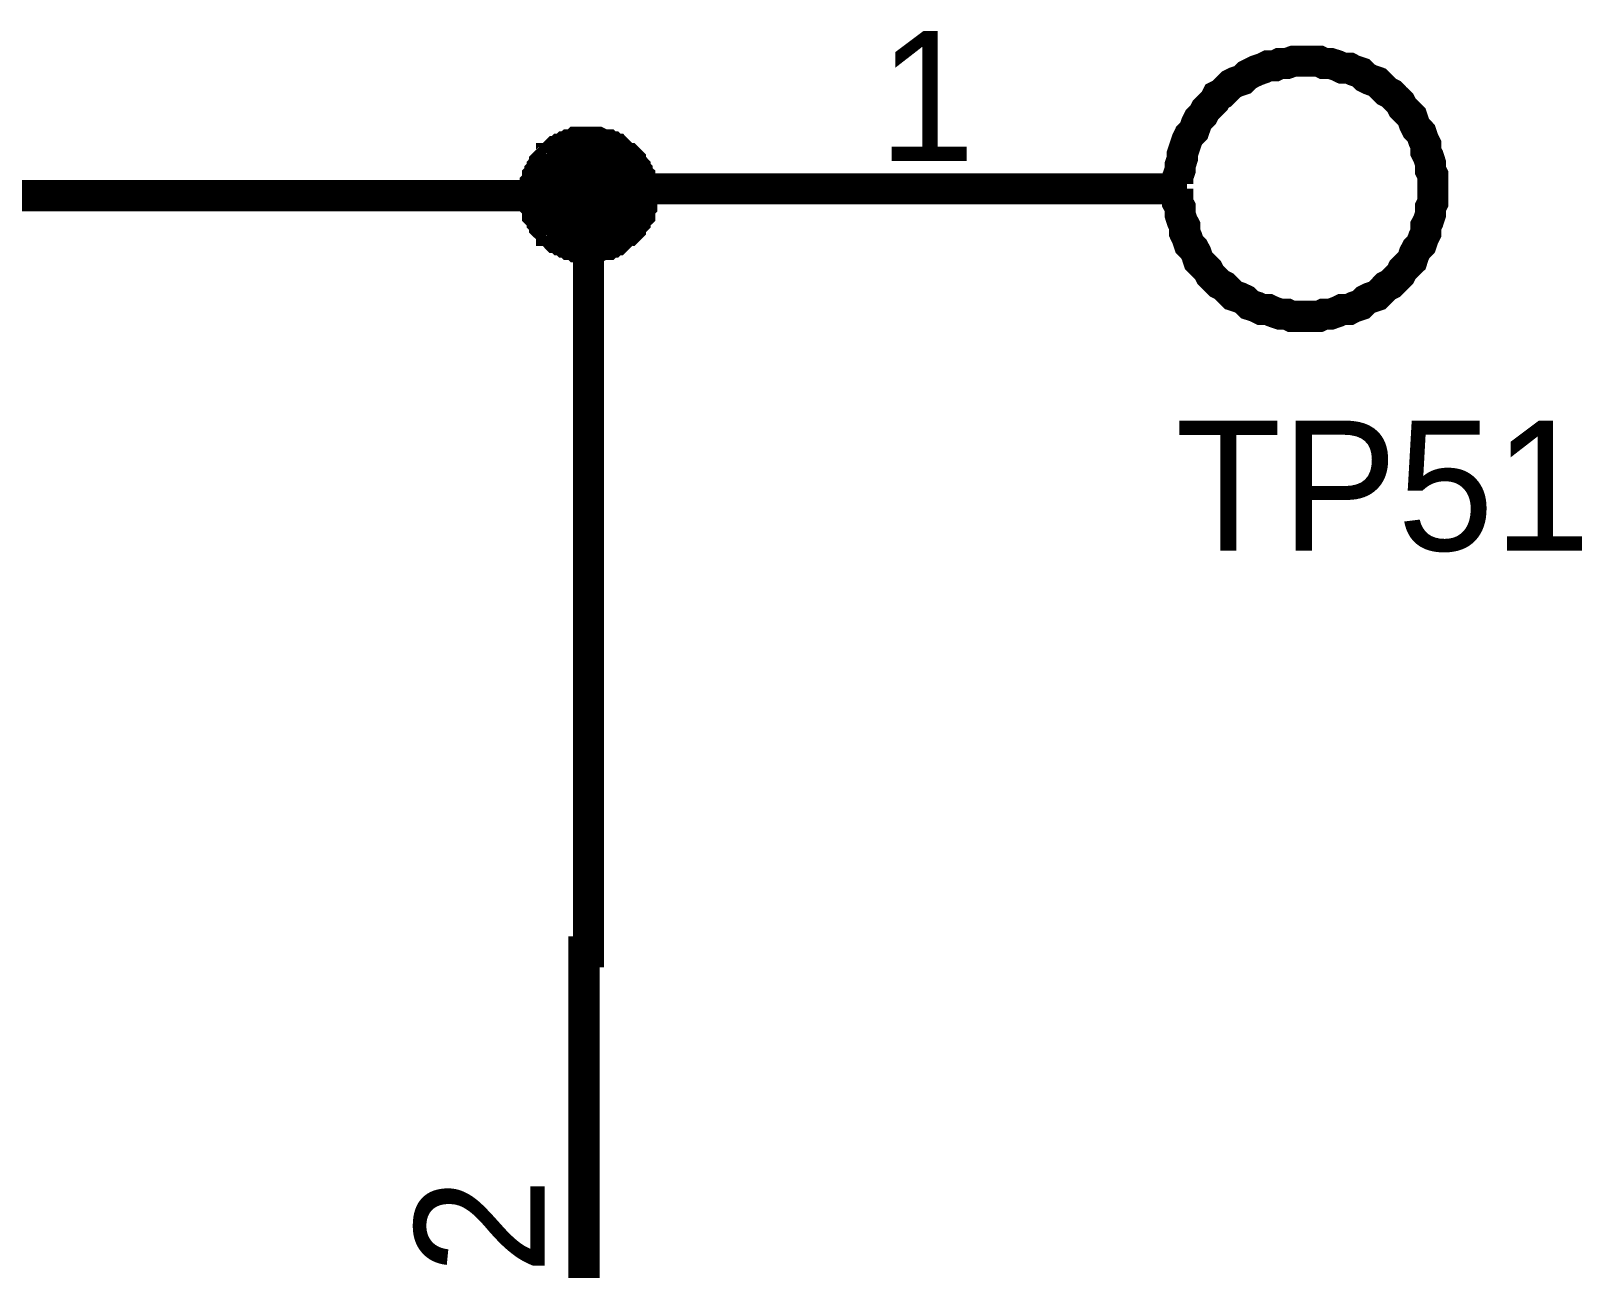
# Model space of a CAD drawing. Header units: millimetres. Extents: x 0 to 800, y 0 to 567.
# Drawn here: x 199.86 to 214.84, y 134.09 to 146.04 of the extents above; entities that cross this region are included whole.
import ezdxf

# ---------------------------------------------------------------- set-up
doc = ezdxf.new("R2010")
doc.units = ezdxf.units.MM
doc.layers.add('Sheet', color=255, linetype='Continuous')

msp = doc.modelspace()

# ---------------------------------------------------------------- linework, layer by layer
at = {"layer": 'Sheet'}
for points, const_width in [([(212.165, 145.749), (212.098, 145.749), (212.053, 145.749), (211.986, 145.726), (211.919, 145.726), (211.874, 145.704), (211.807, 145.704), (211.762, 145.682), (211.695, 145.659), (211.65, 145.637), (211.605, 145.614), (211.561, 145.57), (211.493, 145.547), (211.449, 145.525), (211.404, 145.48), (211.359, 145.435), (211.314, 145.413), (211.292, 145.368), (211.247, 145.323), (211.202, 145.278), (211.18, 145.234), (211.135, 145.189), (211.113, 145.144), (211.09, 145.077), (211.045, 145.032), (211.023, 144.987), (211.001, 144.92), (210.978, 144.853), (210.978, 144.808), (210.956, 144.741), (210.956, 144.696), (210.933, 144.629), (210.933, 144.562)], 0.3), ([(213.397, 144.517), (213.397, 144.584), (213.397, 144.651), (213.375, 144.696), (213.375, 144.763), (213.353, 144.83), (213.33, 144.875), (213.33, 144.942), (213.308, 144.987), (213.285, 145.054), (213.241, 145.099), (213.218, 145.144), (213.196, 145.211), (213.151, 145.256), (213.106, 145.301), (213.084, 145.346), (213.039, 145.39), (212.994, 145.435), (212.949, 145.458), (212.905, 145.502), (212.86, 145.547), (212.793, 145.57), (212.748, 145.592), (212.703, 145.637), (212.636, 145.659), (212.591, 145.682), (212.524, 145.682), (212.479, 145.704), (212.412, 145.726), (212.345, 145.726), (212.3, 145.749), (212.233, 145.749), (212.165, 145.749)], 0.3), ([(204.729, 144.45), (204.729, 144.472), (204.729, 144.494), (204.729, 144.539), (204.729, 144.562), (204.751, 144.584), (204.751, 144.606), (204.751, 144.629), (204.774, 144.651), (204.774, 144.674), (204.796, 144.696), (204.796, 144.718), (204.818, 144.741), (204.818, 144.763), (204.841, 144.786), (204.863, 144.808), (204.886, 144.808), (204.886, 144.83), (204.908, 144.853), (204.93, 144.875), (204.953, 144.875), (204.975, 144.898), (204.998, 144.898), (205.02, 144.92), (205.042, 144.92), (205.065, 144.942), (205.087, 144.942), (205.11, 144.942), (205.132, 144.965), (205.154, 144.965), (205.199, 144.965), (205.222, 144.965), (205.244, 144.965)], 0.3), ([(204.729, 144.45), (204.729, 144.472), (204.729, 144.494), (204.729, 144.539), (204.729, 144.562), (204.751, 144.584), (204.751, 144.606), (204.751, 144.629), (204.774, 144.651), (204.774, 144.674), (204.796, 144.696), (204.796, 144.718), (204.818, 144.741), (204.818, 144.763), (204.841, 144.786), (204.863, 144.808), (204.886, 144.808), (204.886, 144.83), (204.908, 144.853), (204.93, 144.875), (204.953, 144.875), (204.975, 144.898), (204.998, 144.898), (205.02, 144.92), (205.042, 144.92), (205.065, 144.942), (205.087, 144.942), (205.11, 144.942), (205.132, 144.965), (205.154, 144.965), (205.199, 144.965), (205.222, 144.965), (205.244, 144.965)], 0.3), ([(204.729, 144.45), (204.729, 144.472), (204.729, 144.494), (204.729, 144.539), (204.729, 144.562), (204.751, 144.584), (204.751, 144.606), (204.751, 144.629), (204.774, 144.651), (204.774, 144.674), (204.796, 144.696), (204.796, 144.718), (204.818, 144.741), (204.818, 144.763), (204.841, 144.786), (204.863, 144.808), (204.886, 144.808), (204.886, 144.83), (204.908, 144.853), (204.93, 144.875), (204.953, 144.875), (204.975, 144.898), (204.998, 144.898), (205.02, 144.92), (205.042, 144.92), (205.065, 144.942), (205.087, 144.942), (205.11, 144.942), (205.132, 144.965), (205.154, 144.965), (205.199, 144.965), (205.222, 144.965), (205.244, 144.965)], 0.3), ([(204.729, 144.45), (204.729, 144.472), (204.729, 144.494), (204.729, 144.539), (204.729, 144.562), (204.751, 144.584), (204.751, 144.606), (204.751, 144.629), (204.774, 144.651), (204.774, 144.674), (204.796, 144.696), (204.796, 144.718), (204.818, 144.741), (204.818, 144.763), (204.841, 144.786), (204.863, 144.808), (204.886, 144.808), (204.886, 144.83), (204.908, 144.853), (204.93, 144.875), (204.953, 144.875), (204.975, 144.898), (204.998, 144.898), (205.02, 144.92), (205.042, 144.92), (205.065, 144.942), (205.087, 144.942), (205.11, 144.942), (205.132, 144.965), (205.154, 144.965), (205.199, 144.965), (205.222, 144.965), (205.244, 144.965)], 0.3), ([(204.729, 144.45), (204.729, 144.472), (204.729, 144.494), (204.729, 144.539), (204.729, 144.562), (204.751, 144.584), (204.751, 144.606), (204.751, 144.629), (204.774, 144.651), (204.774, 144.674), (204.796, 144.696), (204.796, 144.718), (204.818, 144.741), (204.818, 144.763), (204.841, 144.786), (204.863, 144.808), (204.886, 144.808), (204.886, 144.83), (204.908, 144.853), (204.93, 144.875), (204.953, 144.875), (204.975, 144.898), (204.998, 144.898), (205.02, 144.92), (205.042, 144.92), (205.065, 144.942), (205.087, 144.942), (205.11, 144.942), (205.132, 144.965), (205.154, 144.965), (205.199, 144.965), (205.222, 144.965), (205.244, 144.965)], 0.0991), ([(204.729, 144.45), (204.729, 144.472), (204.729, 144.494), (204.729, 144.539), (204.729, 144.562), (204.751, 144.584), (204.751, 144.606), (204.751, 144.629), (204.774, 144.651), (204.774, 144.674), (204.796, 144.696), (204.796, 144.718), (204.818, 144.741), (204.818, 144.763), (204.841, 144.786), (204.863, 144.808), (204.886, 144.808), (204.886, 144.83), (204.908, 144.853), (204.93, 144.875), (204.953, 144.875), (204.975, 144.898), (204.998, 144.898), (205.02, 144.92), (205.042, 144.92), (205.065, 144.942), (205.087, 144.942), (205.11, 144.942), (205.132, 144.965), (205.154, 144.965), (205.199, 144.965), (205.222, 144.965), (205.244, 144.965)], 0.0991), ([(204.729, 144.45), (204.729, 144.472), (204.729, 144.494), (204.729, 144.539), (204.729, 144.562), (204.751, 144.584), (204.751, 144.606), (204.751, 144.629), (204.774, 144.651), (204.774, 144.674), (204.796, 144.696), (204.796, 144.718), (204.818, 144.741), (204.818, 144.763), (204.841, 144.786), (204.863, 144.808), (204.886, 144.808), (204.886, 144.83), (204.908, 144.853), (204.93, 144.875), (204.953, 144.875), (204.975, 144.898), (204.998, 144.898), (205.02, 144.92), (205.042, 144.92), (205.065, 144.942), (205.087, 144.942), (205.11, 144.942), (205.132, 144.965), (205.154, 144.965), (205.199, 144.965), (205.222, 144.965), (205.244, 144.965)], 0.0991), ([(204.729, 144.45), (204.729, 144.472), (204.729, 144.494), (204.729, 144.539), (204.729, 144.562), (204.751, 144.584), (204.751, 144.606), (204.751, 144.629), (204.774, 144.651), (204.774, 144.674), (204.796, 144.696), (204.796, 144.718), (204.818, 144.741), (204.818, 144.763), (204.841, 144.786), (204.863, 144.808), (204.886, 144.808), (204.886, 144.83), (204.908, 144.853), (204.93, 144.875), (204.953, 144.875), (204.975, 144.898), (204.998, 144.898), (205.02, 144.92), (205.042, 144.92), (205.065, 144.942), (205.087, 144.942), (205.11, 144.942), (205.132, 144.965), (205.154, 144.965), (205.199, 144.965), (205.222, 144.965), (205.244, 144.965)], 0.0991), ([(205.244, 144.965), (205.244, 144.965)], 0.3), ([(205.244, 144.965), (205.266, 144.965), (205.289, 144.965), (205.311, 144.965), (205.334, 144.965), (205.378, 144.942), (205.401, 144.942), (205.423, 144.942), (205.446, 144.92), (205.468, 144.92), (205.49, 144.898), (205.513, 144.898), (205.535, 144.875), (205.535, 144.875), (205.558, 144.853), (205.58, 144.83), (205.602, 144.808), (205.625, 144.808), (205.647, 144.786), (205.647, 144.763), (205.67, 144.741), (205.692, 144.718), (205.692, 144.696), (205.714, 144.674), (205.714, 144.651), (205.737, 144.629), (205.737, 144.606), (205.737, 144.584), (205.759, 144.562), (205.759, 144.539), (205.759, 144.494), (205.759, 144.472), (205.759, 144.45)], 0.3), ([(205.244, 144.965), (205.244, 144.965)], 0.3), ([(205.244, 144.965), (205.266, 144.965), (205.289, 144.965), (205.311, 144.965), (205.334, 144.965), (205.378, 144.942), (205.401, 144.942), (205.423, 144.942), (205.446, 144.92), (205.468, 144.92), (205.49, 144.898), (205.513, 144.898), (205.535, 144.875), (205.535, 144.875), (205.558, 144.853), (205.58, 144.83), (205.602, 144.808), (205.625, 144.808), (205.647, 144.786), (205.647, 144.763), (205.67, 144.741), (205.692, 144.718), (205.692, 144.696), (205.714, 144.674), (205.714, 144.651), (205.737, 144.629), (205.737, 144.606), (205.737, 144.584), (205.759, 144.562), (205.759, 144.539), (205.759, 144.494), (205.759, 144.472), (205.759, 144.45)], 0.3), ([(205.244, 144.965), (205.244, 144.965)], 0.3), ([(205.244, 144.965), (205.266, 144.965), (205.289, 144.965), (205.311, 144.965), (205.334, 144.965), (205.378, 144.942), (205.401, 144.942), (205.423, 144.942), (205.446, 144.92), (205.468, 144.92), (205.49, 144.898), (205.513, 144.898), (205.535, 144.875), (205.535, 144.875), (205.558, 144.853), (205.58, 144.83), (205.602, 144.808), (205.625, 144.808), (205.647, 144.786), (205.647, 144.763), (205.67, 144.741), (205.692, 144.718), (205.692, 144.696), (205.714, 144.674), (205.714, 144.651), (205.737, 144.629), (205.737, 144.606), (205.737, 144.584), (205.759, 144.562), (205.759, 144.539), (205.759, 144.494), (205.759, 144.472), (205.759, 144.45)], 0.3), ([(205.244, 144.965), (205.244, 144.965)], 0.3), ([(205.244, 144.965), (205.266, 144.965), (205.289, 144.965), (205.311, 144.965), (205.334, 144.965), (205.378, 144.942), (205.401, 144.942), (205.423, 144.942), (205.446, 144.92), (205.468, 144.92), (205.49, 144.898), (205.513, 144.898), (205.535, 144.875), (205.535, 144.875), (205.558, 144.853), (205.58, 144.83), (205.602, 144.808), (205.625, 144.808), (205.647, 144.786), (205.647, 144.763), (205.67, 144.741), (205.692, 144.718), (205.692, 144.696), (205.714, 144.674), (205.714, 144.651), (205.737, 144.629), (205.737, 144.606), (205.737, 144.584), (205.759, 144.562), (205.759, 144.539), (205.759, 144.494), (205.759, 144.472), (205.759, 144.45)], 0.3), ([(205.244, 144.965), (205.244, 144.965)], 0.0991), ([(205.244, 144.965), (205.266, 144.965), (205.289, 144.965), (205.311, 144.965), (205.334, 144.965), (205.378, 144.942), (205.401, 144.942), (205.423, 144.942), (205.446, 144.92), (205.468, 144.92), (205.49, 144.898), (205.513, 144.898), (205.535, 144.875), (205.535, 144.875), (205.558, 144.853), (205.58, 144.83), (205.602, 144.808), (205.625, 144.808), (205.647, 144.786), (205.647, 144.763), (205.67, 144.741), (205.692, 144.718), (205.692, 144.696), (205.714, 144.674), (205.714, 144.651), (205.737, 144.629), (205.737, 144.606), (205.737, 144.584), (205.759, 144.562), (205.759, 144.539), (205.759, 144.494), (205.759, 144.472), (205.759, 144.45)], 0.0991), ([(205.244, 144.965), (205.244, 144.965)], 0.0991), ([(205.244, 144.965), (205.266, 144.965), (205.289, 144.965), (205.311, 144.965), (205.334, 144.965), (205.378, 144.942), (205.401, 144.942), (205.423, 144.942), (205.446, 144.92), (205.468, 144.92), (205.49, 144.898), (205.513, 144.898), (205.535, 144.875), (205.535, 144.875), (205.558, 144.853), (205.58, 144.83), (205.602, 144.808), (205.625, 144.808), (205.647, 144.786), (205.647, 144.763), (205.67, 144.741), (205.692, 144.718), (205.692, 144.696), (205.714, 144.674), (205.714, 144.651), (205.737, 144.629), (205.737, 144.606), (205.737, 144.584), (205.759, 144.562), (205.759, 144.539), (205.759, 144.494), (205.759, 144.472), (205.759, 144.45)], 0.0991), ([(205.244, 144.965), (205.244, 144.965)], 0.0991), ([(205.244, 144.965), (205.266, 144.965), (205.289, 144.965), (205.311, 144.965), (205.334, 144.965), (205.378, 144.942), (205.401, 144.942), (205.423, 144.942), (205.446, 144.92), (205.468, 144.92), (205.49, 144.898), (205.513, 144.898), (205.535, 144.875), (205.535, 144.875), (205.558, 144.853), (205.58, 144.83), (205.602, 144.808), (205.625, 144.808), (205.647, 144.786), (205.647, 144.763), (205.67, 144.741), (205.692, 144.718), (205.692, 144.696), (205.714, 144.674), (205.714, 144.651), (205.737, 144.629), (205.737, 144.606), (205.737, 144.584), (205.759, 144.562), (205.759, 144.539), (205.759, 144.494), (205.759, 144.472), (205.759, 144.45)], 0.0991), ([(205.244, 144.965), (205.244, 144.965)], 0.0991), ([(205.244, 144.965), (205.266, 144.965), (205.289, 144.965), (205.311, 144.965), (205.334, 144.965), (205.378, 144.942), (205.401, 144.942), (205.423, 144.942), (205.446, 144.92), (205.468, 144.92), (205.49, 144.898), (205.513, 144.898), (205.535, 144.875), (205.535, 144.875), (205.558, 144.853), (205.58, 144.83), (205.602, 144.808), (205.625, 144.808), (205.647, 144.786), (205.647, 144.763), (205.67, 144.741), (205.692, 144.718), (205.692, 144.696), (205.714, 144.674), (205.714, 144.651), (205.737, 144.629), (205.737, 144.606), (205.737, 144.584), (205.759, 144.562), (205.759, 144.539), (205.759, 144.494), (205.759, 144.472), (205.759, 144.45)], 0.0991), ([(189.251, 144.45), (205.244, 144.45), (205.244, 137.148), (205.199, 137.148), (205.199, 137.103)], 0.3), ([(205.244, 143.957), (205.222, 143.957), (205.199, 143.957), (205.154, 143.957), (205.132, 143.957), (205.11, 143.979), (205.087, 143.979), (205.065, 143.979), (205.042, 144.002), (205.02, 144.002), (204.998, 144.024), (204.975, 144.024), (204.953, 144.046), (204.93, 144.046), (204.908, 144.069), (204.886, 144.091), (204.886, 144.114), (204.863, 144.114), (204.841, 144.136), (204.818, 144.158), (204.818, 144.181), (204.796, 144.203), (204.796, 144.226), (204.774, 144.248), (204.774, 144.248), (204.751, 144.27), (204.751, 144.315), (204.751, 144.338), (204.729, 144.36), (204.729, 144.382), (204.729, 144.405), (204.729, 144.427), (204.729, 144.45)], 0.3), ([(204.729, 144.45), (204.729, 144.45)], 0.3), ([(205.244, 143.957), (205.222, 143.957), (205.199, 143.957), (205.154, 143.957), (205.132, 143.957), (205.11, 143.979), (205.087, 143.979), (205.065, 143.979), (205.042, 144.002), (205.02, 144.002), (204.998, 144.024), (204.975, 144.024), (204.953, 144.046), (204.93, 144.046), (204.908, 144.069), (204.886, 144.091), (204.886, 144.114), (204.863, 144.114), (204.841, 144.136), (204.818, 144.158), (204.818, 144.181), (204.796, 144.203), (204.796, 144.226), (204.774, 144.248), (204.774, 144.248), (204.751, 144.27), (204.751, 144.315), (204.751, 144.338), (204.729, 144.36), (204.729, 144.382), (204.729, 144.405), (204.729, 144.427), (204.729, 144.45)], 0.3), ([(204.729, 144.45), (204.729, 144.45)], 0.3), ([(205.244, 143.957), (205.222, 143.957), (205.199, 143.957), (205.154, 143.957), (205.132, 143.957), (205.11, 143.979), (205.087, 143.979), (205.065, 143.979), (205.042, 144.002), (205.02, 144.002), (204.998, 144.024), (204.975, 144.024), (204.953, 144.046), (204.93, 144.046), (204.908, 144.069), (204.886, 144.091), (204.886, 144.114), (204.863, 144.114), (204.841, 144.136), (204.818, 144.158), (204.818, 144.181), (204.796, 144.203), (204.796, 144.226), (204.774, 144.248), (204.774, 144.248), (204.751, 144.27), (204.751, 144.315), (204.751, 144.338), (204.729, 144.36), (204.729, 144.382), (204.729, 144.405), (204.729, 144.427), (204.729, 144.45)], 0.3), ([(204.729, 144.45), (204.729, 144.45)], 0.3), ([(205.244, 143.957), (205.222, 143.957), (205.199, 143.957), (205.154, 143.957), (205.132, 143.957), (205.11, 143.979), (205.087, 143.979), (205.065, 143.979), (205.042, 144.002), (205.02, 144.002), (204.998, 144.024), (204.975, 144.024), (204.953, 144.046), (204.93, 144.046), (204.908, 144.069), (204.886, 144.091), (204.886, 144.114), (204.863, 144.114), (204.841, 144.136), (204.818, 144.158), (204.818, 144.181), (204.796, 144.203), (204.796, 144.226), (204.774, 144.248), (204.774, 144.248), (204.751, 144.27), (204.751, 144.315), (204.751, 144.338), (204.729, 144.36), (204.729, 144.382), (204.729, 144.405), (204.729, 144.427), (204.729, 144.45)], 0.3), ([(204.729, 144.45), (204.729, 144.45)], 0.3), ([(205.244, 144.45), (205.244, 144.517), (207.529, 144.517)], 0.3), ([(205.759, 144.45), (205.759, 144.427), (205.759, 144.405), (205.759, 144.382), (205.759, 144.36), (205.737, 144.338), (205.737, 144.315), (205.737, 144.27), (205.714, 144.248), (205.714, 144.248), (205.692, 144.226), (205.692, 144.203), (205.67, 144.181), (205.647, 144.158), (205.647, 144.136), (205.625, 144.114), (205.602, 144.114), (205.58, 144.091), (205.558, 144.069), (205.535, 144.046), (205.535, 144.046), (205.513, 144.024), (205.49, 144.024), (205.468, 144.002), (205.446, 144.002), (205.423, 143.979), (205.401, 143.979), (205.378, 143.979), (205.334, 143.957), (205.311, 143.957), (205.289, 143.957), (205.266, 143.957), (205.244, 143.957)], 0.3), ([(205.759, 144.45), (205.759, 144.427), (205.759, 144.405), (205.759, 144.382), (205.759, 144.36), (205.737, 144.338), (205.737, 144.315), (205.737, 144.27), (205.714, 144.248), (205.714, 144.248), (205.692, 144.226), (205.692, 144.203), (205.67, 144.181), (205.647, 144.158), (205.647, 144.136), (205.625, 144.114), (205.602, 144.114), (205.58, 144.091), (205.558, 144.069), (205.535, 144.046), (205.535, 144.046), (205.513, 144.024), (205.49, 144.024), (205.468, 144.002), (205.446, 144.002), (205.423, 143.979), (205.401, 143.979), (205.378, 143.979), (205.334, 143.957), (205.311, 143.957), (205.289, 143.957), (205.266, 143.957), (205.244, 143.957)], 0.3), ([(205.759, 144.45), (205.759, 144.427), (205.759, 144.405), (205.759, 144.382), (205.759, 144.36), (205.737, 144.338), (205.737, 144.315), (205.737, 144.27), (205.714, 144.248), (205.714, 144.248), (205.692, 144.226), (205.692, 144.203), (205.67, 144.181), (205.647, 144.158), (205.647, 144.136), (205.625, 144.114), (205.602, 144.114), (205.58, 144.091), (205.558, 144.069), (205.535, 144.046), (205.535, 144.046), (205.513, 144.024), (205.49, 144.024), (205.468, 144.002), (205.446, 144.002), (205.423, 143.979), (205.401, 143.979), (205.378, 143.979), (205.334, 143.957), (205.311, 143.957), (205.289, 143.957), (205.266, 143.957), (205.244, 143.957)], 0.3), ([(205.759, 144.45), (205.759, 144.427), (205.759, 144.405), (205.759, 144.382), (205.759, 144.36), (205.737, 144.338), (205.737, 144.315), (205.737, 144.27), (205.714, 144.248), (205.714, 144.248), (205.692, 144.226), (205.692, 144.203), (205.67, 144.181), (205.647, 144.158), (205.647, 144.136), (205.625, 144.114), (205.602, 144.114), (205.58, 144.091), (205.558, 144.069), (205.535, 144.046), (205.535, 144.046), (205.513, 144.024), (205.49, 144.024), (205.468, 144.002), (205.446, 144.002), (205.423, 143.979), (205.401, 143.979), (205.378, 143.979), (205.334, 143.957), (205.311, 143.957), (205.289, 143.957), (205.266, 143.957), (205.244, 143.957)], 0.3), ([(205.759, 144.45), (205.759, 144.45), (205.759, 144.45), (205.759, 144.45), (205.759, 144.45), (205.759, 144.45), (205.759, 144.45), (205.759, 144.45), (205.759, 144.45), (205.759, 144.45), (205.759, 144.45), (205.759, 144.45), (205.759, 144.45), (205.759, 144.45), (205.759, 144.45), (205.759, 144.45), (205.759, 144.45), (205.759, 144.45), (205.759, 144.45), (205.759, 144.45), (205.759, 144.45), (205.759, 144.45), (205.759, 144.45), (205.759, 144.45), (205.759, 144.45), (205.759, 144.45), (205.759, 144.45), (205.759, 144.45), (205.759, 144.45), (205.759, 144.45), (205.759, 144.45), (205.759, 144.45), (205.759, 144.45)], 0.3), ([(205.759, 144.45), (205.759, 144.45)], 0.3), ([(205.759, 144.45), (205.759, 144.45), (205.759, 144.45), (205.759, 144.45), (205.759, 144.45), (205.759, 144.45), (205.759, 144.45), (205.759, 144.45), (205.759, 144.45), (205.759, 144.45), (205.759, 144.45), (205.759, 144.45), (205.759, 144.45), (205.759, 144.45), (205.759, 144.45), (205.759, 144.45), (205.759, 144.45), (205.759, 144.45), (205.759, 144.45), (205.759, 144.45), (205.759, 144.45), (205.759, 144.45), (205.759, 144.45), (205.759, 144.45), (205.759, 144.45), (205.759, 144.45), (205.759, 144.45), (205.759, 144.45), (205.759, 144.45), (205.759, 144.45), (205.759, 144.45), (205.759, 144.45), (205.759, 144.45)], 0.3), ([(205.759, 144.45), (205.759, 144.45)], 0.3), ([(205.759, 144.45), (205.759, 144.45), (205.759, 144.45), (205.759, 144.45), (205.759, 144.45), (205.759, 144.45), (205.759, 144.45), (205.759, 144.45), (205.759, 144.45), (205.759, 144.45), (205.759, 144.45), (205.759, 144.45), (205.759, 144.45), (205.759, 144.45), (205.759, 144.45), (205.759, 144.45), (205.759, 144.45), (205.759, 144.45), (205.759, 144.45), (205.759, 144.45), (205.759, 144.45), (205.759, 144.45), (205.759, 144.45), (205.759, 144.45), (205.759, 144.45), (205.759, 144.45), (205.759, 144.45), (205.759, 144.45), (205.759, 144.45), (205.759, 144.45), (205.759, 144.45), (205.759, 144.45), (205.759, 144.45)], 0.3), ([(205.759, 144.45), (205.759, 144.45)], 0.3), ([(205.759, 144.45), (205.759, 144.45), (205.759, 144.45), (205.759, 144.45), (205.759, 144.45), (205.759, 144.45), (205.759, 144.45), (205.759, 144.45), (205.759, 144.45), (205.759, 144.45), (205.759, 144.45), (205.759, 144.45), (205.759, 144.45), (205.759, 144.45), (205.759, 144.45), (205.759, 144.45), (205.759, 144.45), (205.759, 144.45), (205.759, 144.45), (205.759, 144.45), (205.759, 144.45), (205.759, 144.45), (205.759, 144.45), (205.759, 144.45), (205.759, 144.45), (205.759, 144.45), (205.759, 144.45), (205.759, 144.45), (205.759, 144.45), (205.759, 144.45), (205.759, 144.45), (205.759, 144.45), (205.759, 144.45)], 0.3), ([(205.759, 144.45), (205.759, 144.45)], 0.3), ([(211.023, 144.517), (207.529, 144.517)], 0.3), ([(210.933, 144.517), (210.933, 144.45), (210.933, 144.382), (210.956, 144.338), (210.956, 144.27), (210.978, 144.203), (211.001, 144.158), (211.001, 144.091), (211.023, 144.046), (211.045, 143.979), (211.09, 143.934), (211.113, 143.89), (211.135, 143.822), (211.18, 143.778), (211.225, 143.733), (211.247, 143.688), (211.292, 143.643), (211.337, 143.598), (211.381, 143.576), (211.426, 143.531), (211.471, 143.486), (211.538, 143.464), (211.583, 143.442), (211.628, 143.397), (211.695, 143.375), (211.74, 143.352), (211.807, 143.352), (211.852, 143.33), (211.919, 143.307), (211.986, 143.307), (212.031, 143.285), (212.098, 143.285), (212.165, 143.285)], 0.3), ([(212.165, 143.285), (212.233, 143.285), (212.3, 143.285), (212.345, 143.307), (212.412, 143.307), (212.479, 143.33), (212.524, 143.352), (212.591, 143.352), (212.636, 143.375), (212.703, 143.397), (212.748, 143.442), (212.793, 143.464), (212.86, 143.486), (212.905, 143.531), (212.949, 143.576), (212.994, 143.598), (213.039, 143.643), (213.084, 143.688), (213.106, 143.733), (213.151, 143.778), (213.196, 143.822), (213.218, 143.89), (213.241, 143.934), (213.285, 143.979), (213.308, 144.046), (213.33, 144.091), (213.33, 144.158), (213.353, 144.203), (213.375, 144.27), (213.375, 144.338), (213.397, 144.382), (213.397, 144.45), (213.397, 144.517)], 0.3), ([(205.244, 143.957), (205.222, 143.957), (205.199, 143.957), (205.154, 143.957), (205.132, 143.957), (205.11, 143.979), (205.087, 143.979), (205.065, 143.979), (205.042, 144.002), (205.02, 144.002), (204.998, 144.024), (204.975, 144.024), (204.953, 144.046), (204.93, 144.046), (204.908, 144.069), (204.886, 144.091), (204.886, 144.114), (204.863, 144.114), (204.841, 144.136), (204.818, 144.158), (204.818, 144.181), (204.796, 144.203), (204.796, 144.226), (204.774, 144.248), (204.774, 144.248), (204.751, 144.27), (204.751, 144.315), (204.751, 144.338), (204.729, 144.36), (204.729, 144.382), (204.729, 144.405), (204.729, 144.427), (204.729, 144.45)], 0.0991), ([(204.729, 144.45), (204.729, 144.45)], 0.0991), ([(205.244, 143.957), (205.222, 143.957), (205.199, 143.957), (205.154, 143.957), (205.132, 143.957), (205.11, 143.979), (205.087, 143.979), (205.065, 143.979), (205.042, 144.002), (205.02, 144.002), (204.998, 144.024), (204.975, 144.024), (204.953, 144.046), (204.93, 144.046), (204.908, 144.069), (204.886, 144.091), (204.886, 144.114), (204.863, 144.114), (204.841, 144.136), (204.818, 144.158), (204.818, 144.181), (204.796, 144.203), (204.796, 144.226), (204.774, 144.248), (204.774, 144.248), (204.751, 144.27), (204.751, 144.315), (204.751, 144.338), (204.729, 144.36), (204.729, 144.382), (204.729, 144.405), (204.729, 144.427), (204.729, 144.45)], 0.0991), ([(204.729, 144.45), (204.729, 144.45)], 0.0991), ([(205.244, 143.957), (205.222, 143.957), (205.199, 143.957), (205.154, 143.957), (205.132, 143.957), (205.11, 143.979), (205.087, 143.979), (205.065, 143.979), (205.042, 144.002), (205.02, 144.002), (204.998, 144.024), (204.975, 144.024), (204.953, 144.046), (204.93, 144.046), (204.908, 144.069), (204.886, 144.091), (204.886, 144.114), (204.863, 144.114), (204.841, 144.136), (204.818, 144.158), (204.818, 144.181), (204.796, 144.203), (204.796, 144.226), (204.774, 144.248), (204.774, 144.248), (204.751, 144.27), (204.751, 144.315), (204.751, 144.338), (204.729, 144.36), (204.729, 144.382), (204.729, 144.405), (204.729, 144.427), (204.729, 144.45)], 0.0991), ([(204.729, 144.45), (204.729, 144.45)], 0.0991), ([(205.244, 143.957), (205.222, 143.957), (205.199, 143.957), (205.154, 143.957), (205.132, 143.957), (205.11, 143.979), (205.087, 143.979), (205.065, 143.979), (205.042, 144.002), (205.02, 144.002), (204.998, 144.024), (204.975, 144.024), (204.953, 144.046), (204.93, 144.046), (204.908, 144.069), (204.886, 144.091), (204.886, 144.114), (204.863, 144.114), (204.841, 144.136), (204.818, 144.158), (204.818, 144.181), (204.796, 144.203), (204.796, 144.226), (204.774, 144.248), (204.774, 144.248), (204.751, 144.27), (204.751, 144.315), (204.751, 144.338), (204.729, 144.36), (204.729, 144.382), (204.729, 144.405), (204.729, 144.427), (204.729, 144.45)], 0.0991), ([(204.729, 144.45), (204.729, 144.45)], 0.0991), ([(205.759, 144.45), (205.759, 144.427), (205.759, 144.405), (205.759, 144.382), (205.759, 144.36), (205.737, 144.338), (205.737, 144.315), (205.737, 144.27), (205.714, 144.248), (205.714, 144.248), (205.692, 144.226), (205.692, 144.203), (205.67, 144.181), (205.647, 144.158), (205.647, 144.136), (205.625, 144.114), (205.602, 144.114), (205.58, 144.091), (205.558, 144.069), (205.535, 144.046), (205.535, 144.046), (205.513, 144.024), (205.49, 144.024), (205.468, 144.002), (205.446, 144.002), (205.423, 143.979), (205.401, 143.979), (205.378, 143.979), (205.334, 143.957), (205.311, 143.957), (205.289, 143.957), (205.266, 143.957), (205.244, 143.957)], 0.0991), ([(205.759, 144.45), (205.759, 144.427), (205.759, 144.405), (205.759, 144.382), (205.759, 144.36), (205.737, 144.338), (205.737, 144.315), (205.737, 144.27), (205.714, 144.248), (205.714, 144.248), (205.692, 144.226), (205.692, 144.203), (205.67, 144.181), (205.647, 144.158), (205.647, 144.136), (205.625, 144.114), (205.602, 144.114), (205.58, 144.091), (205.558, 144.069), (205.535, 144.046), (205.535, 144.046), (205.513, 144.024), (205.49, 144.024), (205.468, 144.002), (205.446, 144.002), (205.423, 143.979), (205.401, 143.979), (205.378, 143.979), (205.334, 143.957), (205.311, 143.957), (205.289, 143.957), (205.266, 143.957), (205.244, 143.957)], 0.0991), ([(205.759, 144.45), (205.759, 144.427), (205.759, 144.405), (205.759, 144.382), (205.759, 144.36), (205.737, 144.338), (205.737, 144.315), (205.737, 144.27), (205.714, 144.248), (205.714, 144.248), (205.692, 144.226), (205.692, 144.203), (205.67, 144.181), (205.647, 144.158), (205.647, 144.136), (205.625, 144.114), (205.602, 144.114), (205.58, 144.091), (205.558, 144.069), (205.535, 144.046), (205.535, 144.046), (205.513, 144.024), (205.49, 144.024), (205.468, 144.002), (205.446, 144.002), (205.423, 143.979), (205.401, 143.979), (205.378, 143.979), (205.334, 143.957), (205.311, 143.957), (205.289, 143.957), (205.266, 143.957), (205.244, 143.957)], 0.0991), ([(205.759, 144.45), (205.759, 144.427), (205.759, 144.405), (205.759, 144.382), (205.759, 144.36), (205.737, 144.338), (205.737, 144.315), (205.737, 144.27), (205.714, 144.248), (205.714, 144.248), (205.692, 144.226), (205.692, 144.203), (205.67, 144.181), (205.647, 144.158), (205.647, 144.136), (205.625, 144.114), (205.602, 144.114), (205.58, 144.091), (205.558, 144.069), (205.535, 144.046), (205.535, 144.046), (205.513, 144.024), (205.49, 144.024), (205.468, 144.002), (205.446, 144.002), (205.423, 143.979), (205.401, 143.979), (205.378, 143.979), (205.334, 143.957), (205.311, 143.957), (205.289, 143.957), (205.266, 143.957), (205.244, 143.957)], 0.0991), ([(205.759, 144.45), (205.759, 144.45), (205.759, 144.45), (205.759, 144.45), (205.759, 144.45), (205.759, 144.45), (205.759, 144.45), (205.759, 144.45), (205.759, 144.45), (205.759, 144.45), (205.759, 144.45), (205.759, 144.45), (205.759, 144.45), (205.759, 144.45), (205.759, 144.45), (205.759, 144.45), (205.759, 144.45), (205.759, 144.45), (205.759, 144.45), (205.759, 144.45), (205.759, 144.45), (205.759, 144.45), (205.759, 144.45), (205.759, 144.45), (205.759, 144.45), (205.759, 144.45), (205.759, 144.45), (205.759, 144.45), (205.759, 144.45), (205.759, 144.45), (205.759, 144.45), (205.759, 144.45), (205.759, 144.45)], 0.0991), ([(205.759, 144.45), (205.759, 144.45)], 0.0991), ([(205.759, 144.45), (205.759, 144.45), (205.759, 144.45), (205.759, 144.45), (205.759, 144.45), (205.759, 144.45), (205.759, 144.45), (205.759, 144.45), (205.759, 144.45), (205.759, 144.45), (205.759, 144.45), (205.759, 144.45), (205.759, 144.45), (205.759, 144.45), (205.759, 144.45), (205.759, 144.45), (205.759, 144.45), (205.759, 144.45), (205.759, 144.45), (205.759, 144.45), (205.759, 144.45), (205.759, 144.45), (205.759, 144.45), (205.759, 144.45), (205.759, 144.45), (205.759, 144.45), (205.759, 144.45), (205.759, 144.45), (205.759, 144.45), (205.759, 144.45), (205.759, 144.45), (205.759, 144.45), (205.759, 144.45)], 0.0991), ([(205.759, 144.45), (205.759, 144.45)], 0.0991), ([(205.759, 144.45), (205.759, 144.45), (205.759, 144.45), (205.759, 144.45), (205.759, 144.45), (205.759, 144.45), (205.759, 144.45), (205.759, 144.45), (205.759, 144.45), (205.759, 144.45), (205.759, 144.45), (205.759, 144.45), (205.759, 144.45), (205.759, 144.45), (205.759, 144.45), (205.759, 144.45), (205.759, 144.45), (205.759, 144.45), (205.759, 144.45), (205.759, 144.45), (205.759, 144.45), (205.759, 144.45), (205.759, 144.45), (205.759, 144.45), (205.759, 144.45), (205.759, 144.45), (205.759, 144.45), (205.759, 144.45), (205.759, 144.45), (205.759, 144.45), (205.759, 144.45), (205.759, 144.45), (205.759, 144.45)], 0.0991), ([(205.759, 144.45), (205.759, 144.45)], 0.0991), ([(205.759, 144.45), (205.759, 144.45), (205.759, 144.45), (205.759, 144.45), (205.759, 144.45), (205.759, 144.45), (205.759, 144.45), (205.759, 144.45), (205.759, 144.45), (205.759, 144.45), (205.759, 144.45), (205.759, 144.45), (205.759, 144.45), (205.759, 144.45), (205.759, 144.45), (205.759, 144.45), (205.759, 144.45), (205.759, 144.45), (205.759, 144.45), (205.759, 144.45), (205.759, 144.45), (205.759, 144.45), (205.759, 144.45), (205.759, 144.45), (205.759, 144.45), (205.759, 144.45), (205.759, 144.45), (205.759, 144.45), (205.759, 144.45), (205.759, 144.45), (205.759, 144.45), (205.759, 144.45), (205.759, 144.45)], 0.0991), ([(205.759, 144.45), (205.759, 144.45)], 0.0991), ([(205.199, 132.018), (205.199, 137.103)], 0.3)]:
    msp.add_lwpolyline(points, dxfattribs=dict(at, const_width=const_width))
at = {"layer": 'Sheet', "const_width": 0.508}
msp.add_lwpolyline([(204.978, 144.464, 1), (205.486, 144.464, 1)], format="xyb", close=True, dxfattribs=at)

# ---------------------------------------------------------------- texts
at = {"layer": 'Sheet'}
for s, height, p in [('1', 1.254, (208.044, 144.786)), ('TP51', 1.2543, (210.911, 141.023))]:
    msp.add_text(s, height=height, dxfattribs=at).set_placement(p)
msp.add_text('2', height=1.254, rotation=90, dxfattribs=at).set_placement((204.818, 134.034))

doc.saveas('drawing.dxf')
